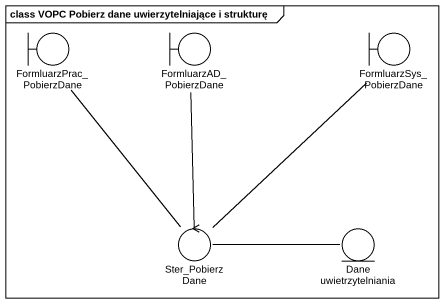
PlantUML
@startuml
mainframe class VOPC Pobierz dane uwierzytelniające i strukturę
boundary FormluarzPrac_PobierzDane
boundary FormluarzAD_PobierzDane
boundary FormluarzSys_PobierzDane
control Ster_PobierzDane
entity "Dane uwietrzytelniania" as Dane_uwietrzytelniania
Ster_PobierzDane -up- FormluarzPrac_PobierzDane
Ster_PobierzDane -up- FormluarzAD_PobierzDane
Ster_PobierzDane -up- FormluarzSys_PobierzDane
Dane_uwietrzytelniania -left- Ster_PobierzDane
@enduml
